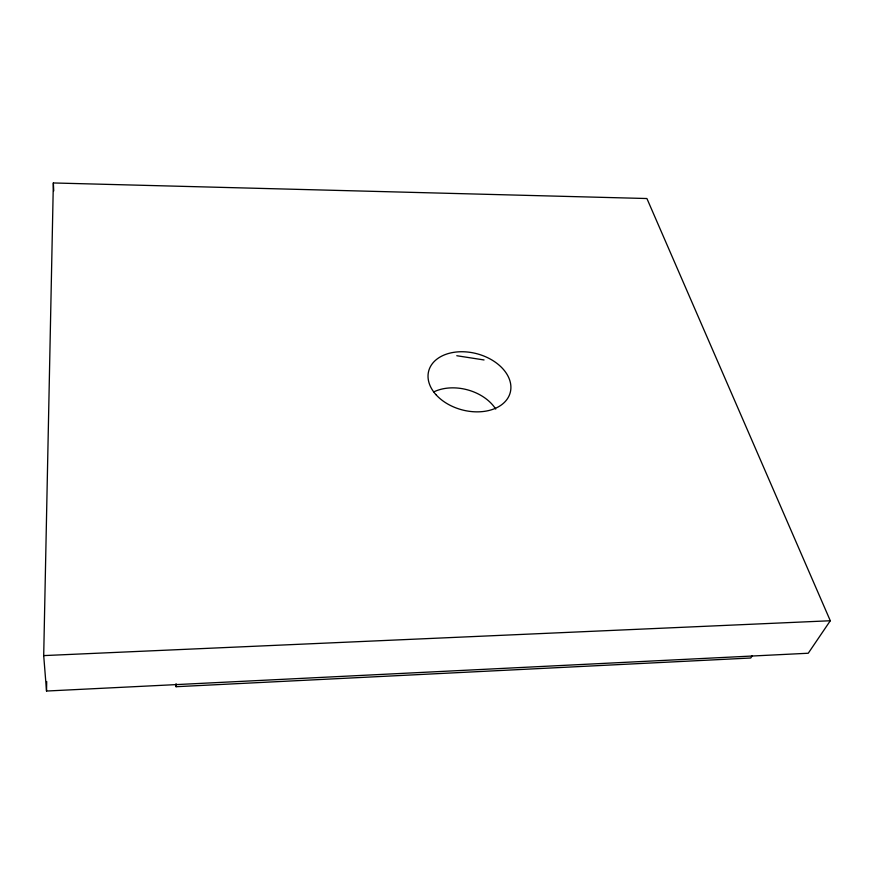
<?xml version="1.0" encoding="UTF-8"?>
<svg xmlns="http://www.w3.org/2000/svg" width="874" height="874" viewBox="0 0 874 874"><rect width="100%" height="100%" fill="white"/><g stroke="black" fill="none" stroke-linecap="round" stroke-linejoin="round"><path stroke-width="1.31" d="M46.53 691.039L43.7 655.598L53.347 182.961L646.913 198.529L830.3 620.748L808.253 653.239L46.53 691.039L46.704 681.512M752.186 655.74L750.777 658.002L176.067 686.713L176.209 684.091M43.7 655.598L830.3 620.748M456.785 355.729L484.054 359.957M175.914 683.992L176.067 686.713M53.347 182.961L53.729 190.925M433.854 391.869A40.991 28.984 14.9 0 1 495.722 409.065M435.897 394.6A42.171 29.028 14.8 0 0 507.302 398.937A42.171 29.028 14.8 0 0 465.219 351.84A42.171 29.028 14.8 0 0 435.897 394.6"/></g></svg>
